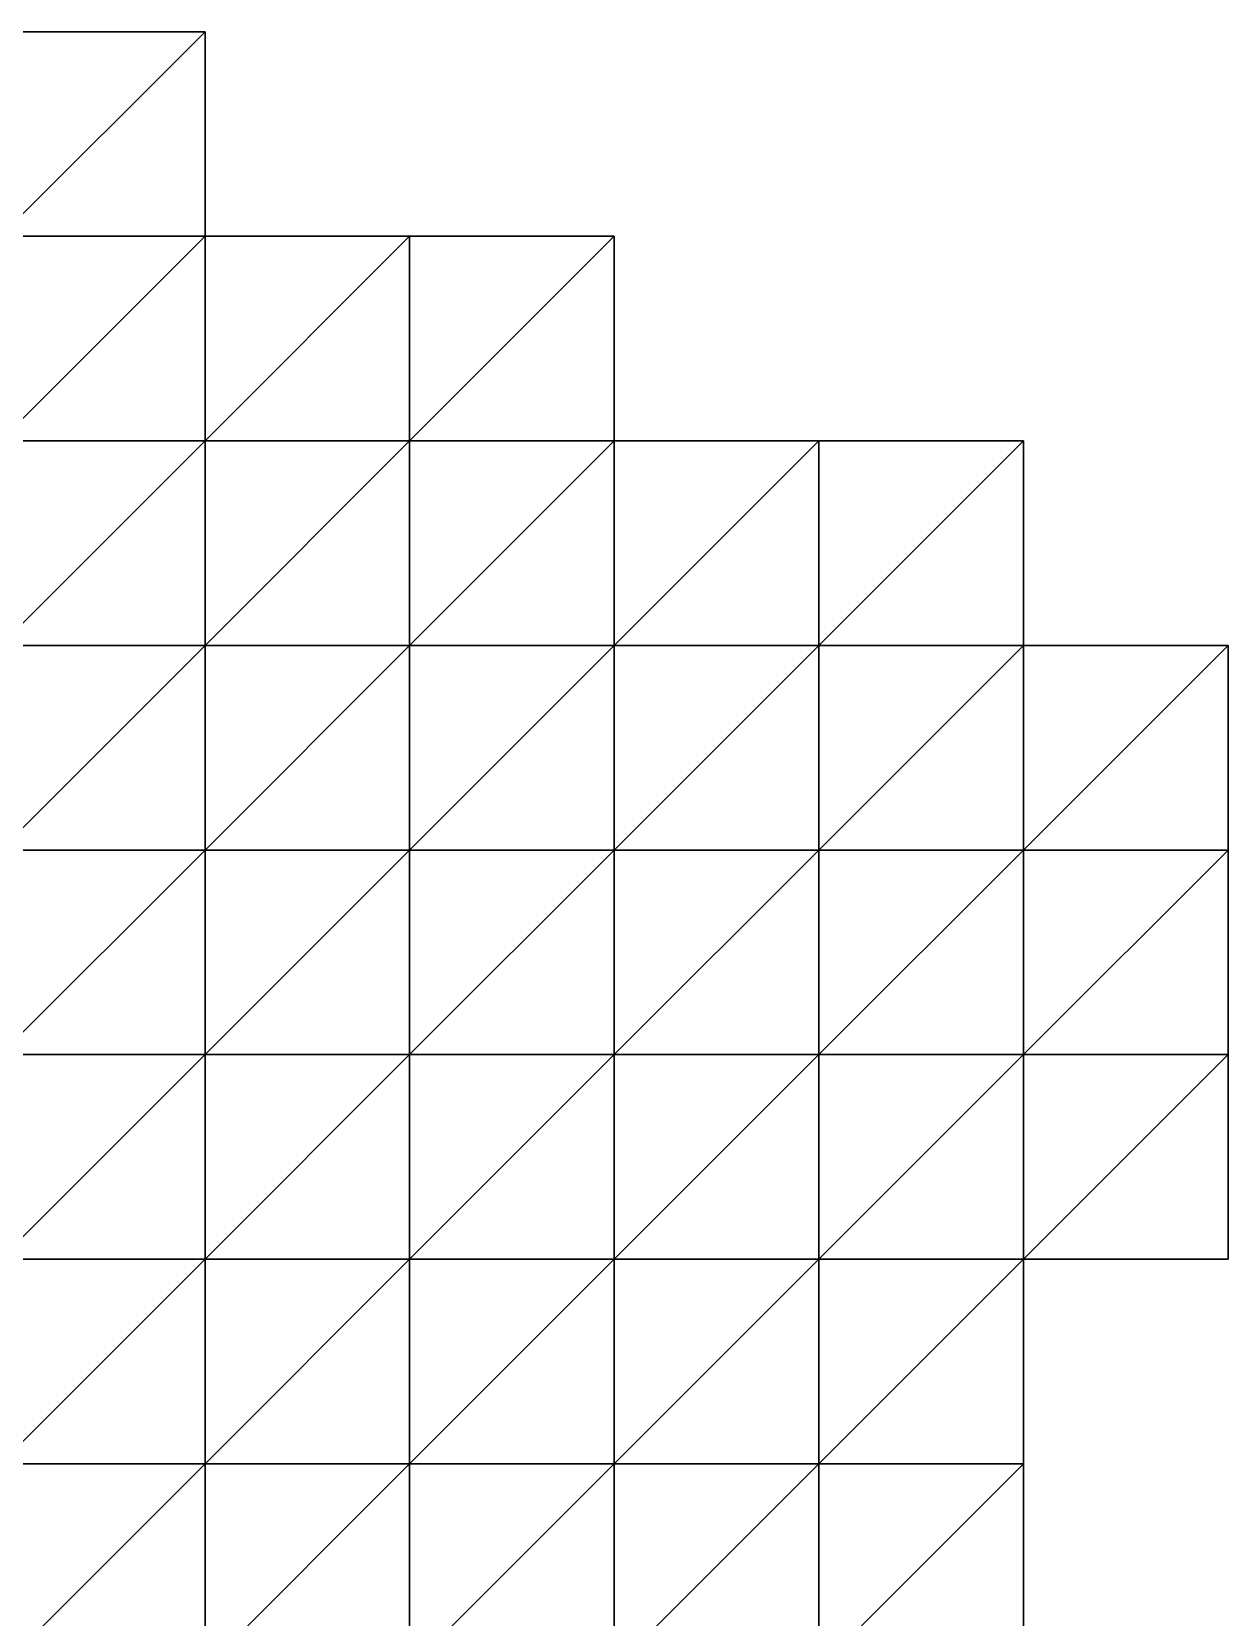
# Model space of a CAD drawing. Extents: x 292020 to 295740, y 4557680 to 4560040.
# Drawn here: x 295583.1 to 295700, y 4559025 to 4559180 of the extents above; entities that cross this region are included whole.
import ezdxf

# ---------------------------------------------------------------- set-up
doc = ezdxf.new("R2010")
doc.units = 0
doc.layers.add('RUN201_4_-_RUN201_NODOMAIN5_20X', color=7, linetype='CONTINUOUS')

msp = doc.modelspace()

# ---------------------------------------------------------------- linework, layer by layer
at = {"layer": 'RUN201_4_-_RUN201_NODOMAIN5_20X'}
for points in [[(295580, 4559180, 1940), (295580, 4559160, 1940), (295600, 4559180, 1940)], [(295600, 4559180, 1940), (295580, 4559160, 1940), (295600, 4559160, 1940)], [(295600, 4559180, 1960), (295580, 4559160, 1960), (295580, 4559180, 1960)], [(295600, 4559160, 1960), (295580, 4559160, 1960), (295600, 4559180, 1960)], [(295600, 4559180, 1940), (295580, 4559180, 1960), (295580, 4559180, 1940)], [(295600, 4559180, 1960), (295580, 4559180, 1960), (295600, 4559180, 1940)], [(295600, 4559160, 1940), (295600, 4559160, 1960), (295600, 4559180, 1940)], [(295600, 4559180, 1940), (295600, 4559160, 1960), (295600, 4559180, 1960)], [(295580, 4559160, 1940), (295580, 4559140, 1940), (295600, 4559160, 1940)], [(295600, 4559160, 1940), (295580, 4559140, 1940), (295600, 4559140, 1940)], [(295600, 4559160, 1980), (295580, 4559140, 1980), (295580, 4559160, 1980)], [(295600, 4559140, 1980), (295580, 4559140, 1980), (295600, 4559160, 1980)], [(295600, 4559160, 1960), (295580, 4559160, 1980), (295580, 4559160, 1960)], [(295600, 4559160, 1980), (295580, 4559160, 1980), (295600, 4559160, 1960)], [(295600, 4559160, 1940), (295600, 4559140, 1940), (295620, 4559160, 1940)], [(295620, 4559160, 1940), (295600, 4559140, 1940), (295620, 4559140, 1940)], [(295620, 4559160, 1940), (295600, 4559160, 1960), (295600, 4559160, 1940)], [(295620, 4559160, 1960), (295600, 4559160, 1960), (295620, 4559160, 1940)], [(295620, 4559160, 1980), (295600, 4559140, 1980), (295600, 4559160, 1980)], [(295620, 4559140, 1980), (295600, 4559140, 1980), (295620, 4559160, 1980)], [(295620, 4559160, 1960), (295600, 4559160, 1980), (295600, 4559160, 1960)], [(295620, 4559160, 1980), (295600, 4559160, 1980), (295620, 4559160, 1960)], [(295620, 4559160, 1940), (295620, 4559140, 1940), (295640, 4559160, 1940)], [(295640, 4559160, 1940), (295620, 4559140, 1940), (295640, 4559140, 1940)], [(295640, 4559160, 1960), (295620, 4559140, 1960), (295620, 4559160, 1960)], [(295640, 4559140, 1960), (295620, 4559140, 1960), (295640, 4559160, 1960)], [(295640, 4559160, 1940), (295620, 4559160, 1960), (295620, 4559160, 1940)], [(295640, 4559160, 1960), (295620, 4559160, 1960), (295640, 4559160, 1940)], [(295620, 4559140, 1960), (295620, 4559140, 1980), (295620, 4559160, 1960)], [(295620, 4559160, 1960), (295620, 4559140, 1980), (295620, 4559160, 1980)], [(295640, 4559140, 1940), (295640, 4559140, 1960), (295640, 4559160, 1940)], [(295640, 4559160, 1940), (295640, 4559140, 1960), (295640, 4559160, 1960)], [(295580, 4559140, 1940), (295580, 4559120, 1940), (295600, 4559140, 1940)], [(295600, 4559140, 1940), (295580, 4559120, 1940), (295600, 4559120, 1940)], [(295600, 4559140, 1980), (295580, 4559120, 1980), (295580, 4559140, 1980)], [(295600, 4559120, 1980), (295580, 4559120, 1980), (295600, 4559140, 1980)], [(295600, 4559140, 1940), (295600, 4559120, 1940), (295620, 4559140, 1940)], [(295620, 4559140, 1940), (295600, 4559120, 1940), (295620, 4559120, 1940)], [(295620, 4559140, 1980), (295600, 4559120, 1980), (295600, 4559140, 1980)], [(295620, 4559120, 1980), (295600, 4559120, 1980), (295620, 4559140, 1980)], [(295620, 4559140, 1940), (295620, 4559120, 1940), (295640, 4559140, 1940)], [(295640, 4559140, 1940), (295620, 4559120, 1940), (295640, 4559120, 1940)], [(295640, 4559140, 1980), (295620, 4559120, 1980), (295620, 4559140, 1980)], [(295640, 4559120, 1980), (295620, 4559120, 1980), (295640, 4559140, 1980)], [(295640, 4559140, 1960), (295620, 4559140, 1980), (295620, 4559140, 1960)], [(295640, 4559140, 1980), (295620, 4559140, 1980), (295640, 4559140, 1960)], [(295640, 4559140, 1940), (295640, 4559120, 1940), (295660, 4559140, 1940)], [(295660, 4559140, 1940), (295640, 4559120, 1940), (295660, 4559120, 1940)], [(295660, 4559140, 1940), (295640, 4559140, 1960), (295640, 4559140, 1940)], [(295660, 4559140, 1960), (295640, 4559140, 1960), (295660, 4559140, 1940)], [(295660, 4559140, 1980), (295640, 4559120, 1980), (295640, 4559140, 1980)], [(295660, 4559120, 1980), (295640, 4559120, 1980), (295660, 4559140, 1980)], [(295660, 4559140, 1960), (295640, 4559140, 1980), (295640, 4559140, 1960)], [(295660, 4559140, 1980), (295640, 4559140, 1980), (295660, 4559140, 1960)], [(295660, 4559120, 1940), (295660, 4559120, 1960), (295660, 4559140, 1940)], [(295660, 4559140, 1940), (295660, 4559120, 1960), (295660, 4559140, 1960)], [(295660, 4559140, 1960), (295660, 4559120, 1960), (295680, 4559140, 1960)], [(295680, 4559140, 1960), (295660, 4559120, 1960), (295680, 4559120, 1960)], [(295680, 4559140, 1980), (295660, 4559120, 1980), (295660, 4559140, 1980)], [(295680, 4559120, 1980), (295660, 4559120, 1980), (295680, 4559140, 1980)], [(295680, 4559140, 1960), (295660, 4559140, 1980), (295660, 4559140, 1960)], [(295680, 4559140, 1980), (295660, 4559140, 1980), (295680, 4559140, 1960)], [(295680, 4559120, 1960), (295680, 4559120, 1980), (295680, 4559140, 1960)], [(295680, 4559140, 1960), (295680, 4559120, 1980), (295680, 4559140, 1980)], [(295580, 4559120, 1940), (295580, 4559100, 1940), (295600, 4559120, 1940)], [(295600, 4559120, 1940), (295580, 4559100, 1940), (295600, 4559100, 1940)], [(295600, 4559120, 1980), (295580, 4559100, 1980), (295580, 4559120, 1980)], [(295600, 4559100, 1980), (295580, 4559100, 1980), (295600, 4559120, 1980)], [(295600, 4559120, 1940), (295600, 4559100, 1940), (295620, 4559120, 1940)], [(295620, 4559120, 1940), (295600, 4559100, 1940), (295620, 4559100, 1940)], [(295620, 4559120, 1980), (295600, 4559100, 1980), (295600, 4559120, 1980)], [(295620, 4559100, 1980), (295600, 4559100, 1980), (295620, 4559120, 1980)], [(295620, 4559120, 1940), (295620, 4559100, 1940), (295640, 4559120, 1940)], [(295640, 4559120, 1940), (295620, 4559100, 1940), (295640, 4559100, 1940)], [(295640, 4559120, 1980), (295620, 4559100, 1980), (295620, 4559120, 1980)], [(295640, 4559100, 1980), (295620, 4559100, 1980), (295640, 4559120, 1980)], [(295640, 4559120, 1940), (295640, 4559100, 1940), (295660, 4559120, 1940)], [(295660, 4559120, 1940), (295640, 4559100, 1940), (295660, 4559100, 1940)], [(295660, 4559120, 1980), (295640, 4559100, 1980), (295640, 4559120, 1980)], [(295660, 4559100, 1980), (295640, 4559100, 1980), (295660, 4559120, 1980)], [(295660, 4559120, 1940), (295660, 4559100, 1940), (295680, 4559120, 1940)], [(295680, 4559120, 1940), (295660, 4559100, 1940), (295680, 4559100, 1940)], [(295680, 4559120, 1940), (295660, 4559120, 1960), (295660, 4559120, 1940)], [(295680, 4559120, 1960), (295660, 4559120, 1960), (295680, 4559120, 1940)], [(295680, 4559120, 1980), (295660, 4559100, 1980), (295660, 4559120, 1980)], [(295680, 4559100, 1980), (295660, 4559100, 1980), (295680, 4559120, 1980)], [(295680, 4559100, 1940), (295680, 4559100, 1960), (295680, 4559120, 1940)], [(295680, 4559120, 1940), (295680, 4559100, 1960), (295680, 4559120, 1960)], [(295680, 4559120, 1960), (295680, 4559100, 1960), (295700, 4559120, 1960)], [(295700, 4559120, 1960), (295680, 4559100, 1960), (295700, 4559100, 1960)], [(295700, 4559120, 1980), (295680, 4559100, 1980), (295680, 4559120, 1980)], [(295700, 4559100, 1980), (295680, 4559100, 1980), (295700, 4559120, 1980)], [(295700, 4559120, 1960), (295680, 4559120, 1980), (295680, 4559120, 1960)], [(295700, 4559120, 1980), (295680, 4559120, 1980), (295700, 4559120, 1960)], [(295700, 4559100, 1960), (295700, 4559100, 1980), (295700, 4559120, 1960)], [(295700, 4559120, 1960), (295700, 4559100, 1980), (295700, 4559120, 1980)], [(295580, 4559100, 1940), (295580, 4559080, 1940), (295600, 4559100, 1940)], [(295600, 4559100, 1940), (295580, 4559080, 1940), (295600, 4559080, 1940)], [(295600, 4559100, 1980), (295580, 4559080, 1980), (295580, 4559100, 1980)], [(295600, 4559080, 1980), (295580, 4559080, 1980), (295600, 4559100, 1980)], [(295600, 4559100, 1940), (295600, 4559080, 1940), (295620, 4559100, 1940)], [(295620, 4559100, 1940), (295600, 4559080, 1940), (295620, 4559080, 1940)], [(295620, 4559100, 1980), (295600, 4559080, 1980), (295600, 4559100, 1980)], [(295620, 4559080, 1980), (295600, 4559080, 1980), (295620, 4559100, 1980)], [(295620, 4559100, 1940), (295620, 4559080, 1940), (295640, 4559100, 1940)], [(295640, 4559100, 1940), (295620, 4559080, 1940), (295640, 4559080, 1940)], [(295640, 4559100, 1980), (295620, 4559080, 1980), (295620, 4559100, 1980)], [(295640, 4559080, 1980), (295620, 4559080, 1980), (295640, 4559100, 1980)], [(295640, 4559100, 1940), (295640, 4559080, 1940), (295660, 4559100, 1940)], [(295660, 4559100, 1940), (295640, 4559080, 1940), (295660, 4559080, 1940)], [(295660, 4559100, 1980), (295640, 4559080, 1980), (295640, 4559100, 1980)], [(295660, 4559080, 1980), (295640, 4559080, 1980), (295660, 4559100, 1980)], [(295660, 4559100, 1940), (295660, 4559080, 1940), (295680, 4559100, 1940)], [(295680, 4559100, 1940), (295660, 4559080, 1940), (295680, 4559080, 1940)], [(295680, 4559100, 1980), (295660, 4559080, 1980), (295660, 4559100, 1980)], [(295680, 4559080, 1980), (295660, 4559080, 1980), (295680, 4559100, 1980)], [(295680, 4559080, 1940), (295680, 4559080, 1960), (295680, 4559100, 1940)], [(295680, 4559100, 1940), (295680, 4559080, 1960), (295680, 4559100, 1960)], [(295680, 4559100, 1960), (295680, 4559080, 1960), (295700, 4559100, 1960)], [(295700, 4559100, 1960), (295680, 4559080, 1960), (295700, 4559080, 1960)], [(295700, 4559100, 1980), (295680, 4559080, 1980), (295680, 4559100, 1980)], [(295700, 4559080, 1980), (295680, 4559080, 1980), (295700, 4559100, 1980)], [(295700, 4559080, 1960), (295700, 4559080, 1980), (295700, 4559100, 1960)], [(295700, 4559100, 1960), (295700, 4559080, 1980), (295700, 4559100, 1980)], [(295580, 4559080, 1920), (295580, 4559060, 1920), (295600, 4559080, 1920)], [(295600, 4559080, 1920), (295580, 4559060, 1920), (295600, 4559060, 1920)], [(295600, 4559080, 1920), (295580, 4559080, 1940), (295580, 4559080, 1920)], [(295600, 4559080, 1940), (295580, 4559080, 1940), (295600, 4559080, 1920)], [(295600, 4559080, 1980), (295580, 4559060, 1980), (295580, 4559080, 1980)], [(295600, 4559060, 1980), (295580, 4559060, 1980), (295600, 4559080, 1980)], [(295600, 4559080, 1920), (295600, 4559060, 1920), (295620, 4559080, 1920)], [(295620, 4559080, 1920), (295600, 4559060, 1920), (295620, 4559060, 1920)], [(295620, 4559080, 1920), (295600, 4559080, 1940), (295600, 4559080, 1920)], [(295620, 4559080, 1940), (295600, 4559080, 1940), (295620, 4559080, 1920)], [(295620, 4559080, 1980), (295600, 4559060, 1980), (295600, 4559080, 1980)], [(295620, 4559060, 1980), (295600, 4559060, 1980), (295620, 4559080, 1980)], [(295620, 4559060, 1920), (295620, 4559060, 1940), (295620, 4559080, 1920)], [(295620, 4559080, 1920), (295620, 4559060, 1940), (295620, 4559080, 1940)], [(295620, 4559080, 1940), (295620, 4559060, 1940), (295640, 4559080, 1940)], [(295640, 4559080, 1940), (295620, 4559060, 1940), (295640, 4559060, 1940)], [(295640, 4559080, 1980), (295620, 4559060, 1980), (295620, 4559080, 1980)], [(295640, 4559060, 1980), (295620, 4559060, 1980), (295640, 4559080, 1980)], [(295640, 4559080, 1940), (295640, 4559060, 1940), (295660, 4559080, 1940)], [(295660, 4559080, 1940), (295640, 4559060, 1940), (295660, 4559060, 1940)], [(295660, 4559080, 1980), (295640, 4559060, 1980), (295640, 4559080, 1980)], [(295660, 4559060, 1980), (295640, 4559060, 1980), (295660, 4559080, 1980)], [(295660, 4559080, 1940), (295660, 4559060, 1940), (295680, 4559080, 1940)], [(295680, 4559080, 1940), (295660, 4559060, 1940), (295680, 4559060, 1940)], [(295680, 4559080, 1980), (295660, 4559060, 1980), (295660, 4559080, 1980)], [(295680, 4559060, 1980), (295660, 4559060, 1980), (295680, 4559080, 1980)], [(295680, 4559060, 1940), (295680, 4559060, 1960), (295680, 4559080, 1940)], [(295680, 4559080, 1940), (295680, 4559060, 1960), (295680, 4559080, 1960)], [(295680, 4559080, 1960), (295680, 4559060, 1960), (295700, 4559080, 1960)], [(295700, 4559080, 1960), (295680, 4559060, 1960), (295700, 4559060, 1960)], [(295700, 4559080, 1980), (295680, 4559060, 1980), (295680, 4559080, 1980)], [(295700, 4559060, 1980), (295680, 4559060, 1980), (295700, 4559080, 1980)], [(295700, 4559060, 1960), (295700, 4559060, 1980), (295700, 4559080, 1960)], [(295700, 4559080, 1960), (295700, 4559060, 1980), (295700, 4559080, 1980)], [(295580, 4559060, 1920), (295580, 4559040, 1920), (295600, 4559060, 1920)], [(295600, 4559060, 1920), (295580, 4559040, 1920), (295600, 4559040, 1920)], [(295600, 4559060, 1980), (295580, 4559040, 1980), (295580, 4559060, 1980)], [(295600, 4559040, 1980), (295580, 4559040, 1980), (295600, 4559060, 1980)], [(295600, 4559060, 1920), (295600, 4559040, 1920), (295620, 4559060, 1920)], [(295620, 4559060, 1920), (295600, 4559040, 1920), (295620, 4559040, 1920)], [(295620, 4559060, 1980), (295600, 4559040, 1980), (295600, 4559060, 1980)], [(295620, 4559040, 1980), (295600, 4559040, 1980), (295620, 4559060, 1980)], [(295620, 4559060, 1920), (295620, 4559040, 1920), (295640, 4559060, 1920)], [(295640, 4559060, 1920), (295620, 4559040, 1920), (295640, 4559040, 1920)], [(295640, 4559060, 1920), (295620, 4559060, 1940), (295620, 4559060, 1920)], [(295640, 4559060, 1940), (295620, 4559060, 1940), (295640, 4559060, 1920)], [(295640, 4559060, 1980), (295620, 4559040, 1980), (295620, 4559060, 1980)], [(295640, 4559040, 1980), (295620, 4559040, 1980), (295640, 4559060, 1980)], [(295640, 4559040, 1920), (295640, 4559040, 1940), (295640, 4559060, 1920)], [(295640, 4559060, 1920), (295640, 4559040, 1940), (295640, 4559060, 1940)], [(295640, 4559060, 1940), (295640, 4559040, 1940), (295660, 4559060, 1940)], [(295660, 4559060, 1940), (295640, 4559040, 1940), (295660, 4559040, 1940)], [(295660, 4559060, 1980), (295640, 4559040, 1980), (295640, 4559060, 1980)], [(295660, 4559040, 1980), (295640, 4559040, 1980), (295660, 4559060, 1980)], [(295660, 4559040, 1940), (295660, 4559040, 1960), (295660, 4559060, 1940)], [(295660, 4559060, 1940), (295660, 4559040, 1960), (295660, 4559060, 1960)], [(295660, 4559060, 1940), (295660, 4559060, 1960), (295680, 4559060, 1940)], [(295680, 4559060, 1940), (295660, 4559060, 1960), (295680, 4559060, 1960)], [(295660, 4559060, 1960), (295660, 4559040, 1960), (295680, 4559060, 1960)], [(295680, 4559060, 1960), (295660, 4559040, 1960), (295680, 4559040, 1960)], [(295680, 4559060, 1980), (295660, 4559040, 1980), (295660, 4559060, 1980)], [(295680, 4559040, 1980), (295660, 4559040, 1980), (295680, 4559060, 1980)], [(295680, 4559040, 1960), (295680, 4559040, 1980), (295680, 4559060, 1960)], [(295680, 4559060, 1960), (295680, 4559040, 1980), (295680, 4559060, 1980)], [(295680, 4559060, 1960), (295680, 4559060, 1980), (295700, 4559060, 1960)], [(295700, 4559060, 1960), (295680, 4559060, 1980), (295700, 4559060, 1980)], [(295580, 4559040, 1920), (295580, 4559020, 1920), (295600, 4559040, 1920)], [(295600, 4559040, 1920), (295580, 4559020, 1920), (295600, 4559020, 1920)], [(295600, 4559040, 1980), (295580, 4559020, 1980), (295580, 4559040, 1980)], [(295600, 4559020, 1980), (295580, 4559020, 1980), (295600, 4559040, 1980)], [(295600, 4559040, 1920), (295600, 4559020, 1920), (295620, 4559040, 1920)], [(295620, 4559040, 1920), (295600, 4559020, 1920), (295620, 4559020, 1920)], [(295620, 4559040, 1980), (295600, 4559020, 1980), (295600, 4559040, 1980)], [(295620, 4559020, 1980), (295600, 4559020, 1980), (295620, 4559040, 1980)], [(295620, 4559040, 1920), (295620, 4559020, 1920), (295640, 4559040, 1920)], [(295640, 4559040, 1920), (295620, 4559020, 1920), (295640, 4559020, 1920)], [(295640, 4559040, 1980), (295620, 4559020, 1980), (295620, 4559040, 1980)], [(295640, 4559020, 1980), (295620, 4559020, 1980), (295640, 4559040, 1980)], [(295640, 4559020, 1920), (295640, 4559020, 1940), (295640, 4559040, 1920)], [(295640, 4559040, 1920), (295640, 4559020, 1940), (295640, 4559040, 1940)], [(295640, 4559040, 1940), (295640, 4559020, 1940), (295660, 4559040, 1940)], [(295660, 4559040, 1940), (295640, 4559020, 1940), (295660, 4559020, 1940)], [(295660, 4559040, 1980), (295640, 4559020, 1980), (295640, 4559040, 1980)], [(295660, 4559020, 1980), (295640, 4559020, 1980), (295660, 4559040, 1980)], [(295660, 4559020, 1940), (295660, 4559020, 1960), (295660, 4559040, 1940)], [(295660, 4559040, 1940), (295660, 4559020, 1960), (295660, 4559040, 1960)], [(295660, 4559040, 1960), (295660, 4559020, 1960), (295680, 4559040, 1960)], [(295680, 4559040, 1960), (295660, 4559020, 1960), (295680, 4559020, 1960)], [(295680, 4559040, 1980), (295660, 4559020, 1980), (295660, 4559040, 1980)], [(295680, 4559020, 1980), (295660, 4559020, 1980), (295680, 4559040, 1980)], [(295680, 4559020, 1960), (295680, 4559020, 1980), (295680, 4559040, 1960)], [(295680, 4559040, 1960), (295680, 4559020, 1980), (295680, 4559040, 1980)]]:
    msp.add_3dface(points, dxfattribs=at)

doc.saveas('drawing.dxf')
